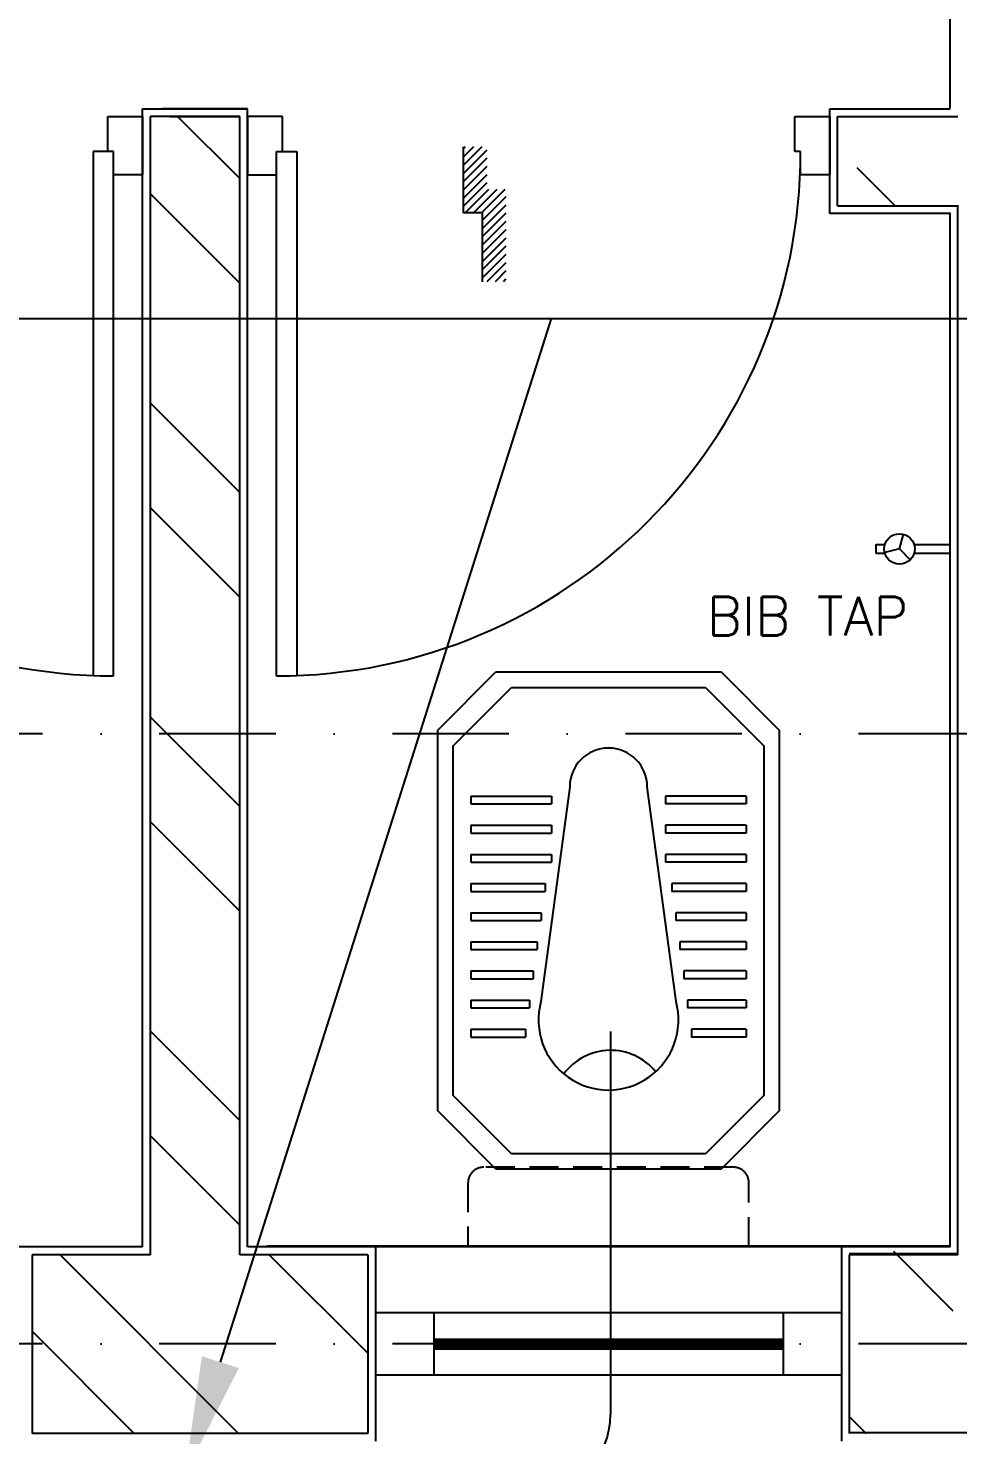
# Model space of a CAD drawing. Extents: x -437689 to -407696, y -55787 to -37037.
# Drawn here: x -433783 to -433184, y -49474 to -48569 of the extents above; entities that cross this region are included whole.
import ezdxf
from ezdxf.enums import TextEntityAlignment as Align

# ---------------------------------------------------------------- set-up
doc = ezdxf.new("R2010")
doc.units = 0
doc.header["$LTSCALE"] = 150
doc.header["$MEASUREMENT"] = 0
for name, pattern in [('DASHDOT', [1, 0.5, -0.25, 0, -0.25]), ('HIDDEN', [9.525, 6.35, -3.175]), ('HIDDEN2', [0.1875, 0.125, -0.0625])]:
    doc.linetypes.add(name, pattern=pattern)
doc.layers.get('0').update_dxf_attribs({"linetype": 'CONTINUOUS'})
for name, color, linetype in [('5MM', 6, 'CONTINUOUS'), ('DIM', 6, 'CONTINUOUS'), ('DOOR', 31, 'CONTINUOUS'), ('DR', 6, 'CONTINUOUS'), ('DROP', 64, 'CONTINUOUS'), ('GRID', 252, 'DASHDOT'), ('TOILET', 9, 'CONTINUOUS'), ('VENT', 8, 'HIDDEN'), ('WALL', 7, 'CONTINUOUS'), ('WIN-1', 56, 'CONTINUOUS')]:
    doc.layers.add(name, color=color, linetype=linetype)
doc.styles.add('ROMANS', font='romans.shx', dxfattribs={"height": 200})

# ---------------------------------------------------------------- blocks, each defined once
blk = doc.blocks.new('*X0')
at = {"color": 0}
for p, q in [((12813.4, 9935), (12788.4, 9960)), ((12820.5, 9936.7), (12795.5, 9961.7)), ((12829.3, 9936.7), (12804.3, 9961.7)), ((12838.2, 9936.7), (12813.2, 9961.7)), ((12847, 9936.7), (12822, 9961.7)), ((12855.8, 9936.7), (12830.8, 9961.7)), ((12859.3, 9942.1), (12839.7, 9961.7)), ((12859.3, 9951), (12848.5, 9961.7)), ((12859.3, 9959.8), (12857.4, 9961.7)), ((12813.4, 9926.1), (12788.4, 9951.1)), ((12734.9, 9916.2), (12714.5, 9936.6)), ((12743.8, 9916.2), (12718.8, 9941.2)), ((12752.6, 9916.2), (12727.6, 9941.2)), ((12761.4, 9916.2), (12736.4, 9941.2)), ((12770.3, 9916.2), (12745.3, 9941.2)), ((12779.1, 9916.2), (12754.1, 9941.2)), ((12788, 9916.2), (12763, 9941.2)), ((12796.8, 9916.2), (12771.8, 9941.2)), ((12805.6, 9916.2), (12780.6, 9941.2)), ((12813.4, 9917.3), (12788.4, 9942.3)), ((12726.1, 9916.2), (12714.5, 9927.8)), ((12717.3, 9916.2), (12714.5, 9918.9))]:
    blk.add_line(p, q, dxfattribs=at)

msp = doc.modelspace()

# ---------------------------------------------------------------- linework, layer by layer
for q in [(-433219.19, -48894.44), (-433231.38, -48906.22), (-433215.08, -48910.88)]:
    msp.add_line((-433221.88, -48903.85), q)
at = {"color": 9, "linetype": 'HIDDEN2'}
for p, q in [((-433328.91, -49301.77), (-433489.62, -49301.77)), ((-433499.74, -49311.89), (-433499.74, -49352.61)), ((-433318.78, -49352.61), (-433318.78, -49311.89)), ((-433499.74, -49352.61), (-433318.78, -49352.61))]:
    msp.add_line(p, q, dxfattribs=at)
for points in [[(-433231.3, -48901.18), (-433237.01, -48901.18), (-433237.01, -48906.52)], [(-433212.47, -48906.52), (-433189.26, -48906.52), (-433189.26, -48901.18), (-433212.47, -48901.18)], [(-433237.01, -48906.52), (-433231.3, -48906.52)]]:
    msp.add_lwpolyline(points)
msp.add_circle((-433221.88, -48903.85), 9.79)
for centre, start, end in [((-433489.62, -49311.89), 90, 180), ((-433328.91, -49311.89), 0, 90)]:
    msp.add_arc(centre, 10.12, start, end, dxfattribs=at)
at = {"layer": '5MM'}
msp.add_lwpolyline([(-433490.31, -48731.92), (-433490.31, -48687.61), (-433502.62, -48687.61), (-433502.62, -48645.09)], dxfattribs=at)
at = {"layer": 'DOOR', "color": 8}
for p, q in [((-433731.76, -48648.05), (-433731.76, -48625.55)), ((-433731.76, -48625.55), (-433709.26, -48625.55)), ((-433709.26, -48625.55), (-433709.26, -48663.05)), ((-433641.76, -48625.55), (-433641.76, -48663.05)), ((-433619.26, -48625.55), (-433641.76, -48625.55)), ((-433619.26, -48648.05), (-433619.26, -48625.55)), ((-433289.26, -48648.05), (-433289.26, -48625.55)), ((-433289.26, -48625.55), (-433266.76, -48625.55)), ((-433266.76, -48625.55), (-433266.76, -48663.05)), ((-433741.14, -48648.05), (-433741.14, -48985.29)), ((-433728.01, -48648.05), (-433741.14, -48648.05)), ((-433728.01, -48648.05), (-433731.76, -48648.05)), ((-433728.01, -48985.55), (-433728.01, -48648.05)), ((-433728.01, -48663.05), (-433728.01, -48648.05)), ((-433646.76, -48683.05), (-433646.76, -48645.31)), ((-433623.01, -48648.05), (-433609.89, -48648.05)), ((-433623.01, -48648.05), (-433619.26, -48648.05)), ((-433623.01, -48663.05), (-433623.01, -48648.05)), ((-433623.01, -48985.55), (-433623.01, -48648.05)), ((-433609.89, -48648.05), (-433609.89, -48985.29)), ((-433285.51, -48648.05), (-433289.26, -48648.05)), ((-433285.51, -48663.05), (-433285.51, -48648.05)), ((-433709.26, -48663.05), (-433728.01, -48663.05)), ((-433641.76, -48663.05), (-433623.01, -48663.05)), ((-433266.76, -48663.05), (-433285.51, -48663.05))]:
    msp.add_line(p, q, dxfattribs=at)
for centre, start, end in [((-433728.01, -48648.05), 180, 270), ((-433623.01, -48648.05), 270, 360)]:
    msp.add_arc(centre, 337.5, start, end, dxfattribs=at)
at = {"layer": 'DR', "linetype": 'CONTINUOUS', "ltscale": 900}
msp.add_line((-433407.96, -49214.4), (-433407.96, -49460.99), dxfattribs=at)
for points in [[(-434601.22, -49408.37), (-434275.22, -48755.53), (-433446.32, -48755.53)], [(-433659.2, -49427.24), (-433446.05, -48755.53), (-432998.57, -48755.53)]]:
    msp.add_lwpolyline(points, dxfattribs=at)
msp.add_arc((-433457.96, -49460.99), 50, 270, 360, dxfattribs=at)
msp.add_solid([(-433647.29, -49431.02), (-433681.89, -49498.73), (-433671.12, -49423.46)], dxfattribs=at)
at = {"layer": 'GRID'}
msp.add_line((-432722.96, -49022.83), (-436475.27, -49022.83), dxfattribs=at)
at = {"layer": 'GRID', "color": 9}
msp.add_line((-432722.96, -49415.33), (-436475.27, -49415.33), dxfattribs=at)
at = {"layer": 'TOILET'}
for p, q in [((-433519.26, -49020.55), (-433481.76, -48983.05)), ((-433481.76, -48983.05), (-433336.76, -48983.05)), ((-433336.76, -48983.05), (-433299.26, -49020.55)), ((-433509.26, -49030.55), (-433471.76, -48993.05)), ((-433471.76, -48993.05), (-433346.76, -48993.05)), ((-433346.76, -48993.05), (-433309.26, -49030.55)), ((-433519.26, -49265.55), (-433519.26, -49020.55)), ((-433299.26, -49020.55), (-433299.26, -49265.55)), ((-433509.26, -49255.55), (-433509.26, -49030.55)), ((-433309.26, -49030.55), (-433309.26, -49255.55)), ((-433434.26, -49057.02), (-433452.74, -49195.17)), ((-433365.78, -49195.17), (-433384.26, -49057.02)), ((-433497.99, -49062.99), (-433446.02, -49062.99)), ((-433497.99, -49062.99), (-433497.99, -49067.99)), ((-433497.99, -49067.99), (-433446.02, -49067.99)), ((-433446.02, -49062.99), (-433446.02, -49067.99)), ((-433320.53, -49062.99), (-433372.5, -49062.99)), ((-433372.5, -49062.99), (-433372.5, -49067.99)), ((-433320.53, -49067.99), (-433372.5, -49067.99)), ((-433320.53, -49062.99), (-433320.53, -49067.99)), ((-433497.99, -49081.74), (-433497.99, -49086.74)), ((-433497.99, -49081.74), (-433446.02, -49081.74)), ((-433497.99, -49086.74), (-433446.02, -49086.74)), ((-433446.02, -49081.74), (-433446.02, -49086.74)), ((-433320.53, -49081.74), (-433372.5, -49081.74)), ((-433372.5, -49081.74), (-433372.5, -49086.74)), ((-433320.53, -49086.74), (-433372.5, -49086.74)), ((-433320.53, -49081.74), (-433320.53, -49086.74)), ((-433497.99, -49100.49), (-433497.99, -49105.49)), ((-433497.99, -49100.49), (-433446.02, -49100.49)), ((-433497.99, -49100.49), (-433497.99, -49105.49)), ((-433497.99, -49100.49), (-433446.02, -49100.49)), ((-433446.02, -49100.49), (-433446.02, -49105.49)), ((-433446.02, -49100.49), (-433446.02, -49105.49)), ((-433320.53, -49100.49), (-433372.5, -49100.49)), ((-433320.53, -49100.49), (-433372.5, -49100.49)), ((-433372.5, -49100.49), (-433372.5, -49105.49)), ((-433372.5, -49100.49), (-433372.5, -49105.49)), ((-433320.53, -49100.49), (-433320.53, -49105.49)), ((-433320.53, -49100.49), (-433320.53, -49105.49)), ((-433497.99, -49105.49), (-433446.02, -49105.49)), ((-433497.99, -49105.49), (-433446.02, -49105.49)), ((-433320.53, -49105.49), (-433372.5, -49105.49)), ((-433320.53, -49105.49), (-433372.5, -49105.49)), ((-433497.99, -49119.24), (-433497.99, -49124.24)), ((-433497.99, -49119.24), (-433450.15, -49119.24)), ((-433450.15, -49119.24), (-433450.15, -49124.24)), ((-433320.53, -49119.24), (-433368.37, -49119.24)), ((-433368.37, -49119.24), (-433368.37, -49124.24)), ((-433320.53, -49119.24), (-433320.53, -49124.24)), ((-433497.99, -49124.24), (-433450.15, -49124.24)), ((-433320.53, -49124.24), (-433368.37, -49124.24)), ((-433497.99, -49137.99), (-433497.99, -49142.99)), ((-433497.99, -49137.99), (-433497.99, -49142.99)), ((-433497.99, -49137.99), (-433452.66, -49137.99)), ((-433497.99, -49137.99), (-433452.66, -49137.99)), ((-433452.66, -49137.99), (-433452.66, -49142.99)), ((-433452.66, -49137.99), (-433452.66, -49142.99)), ((-433320.53, -49137.99), (-433365.86, -49137.99)), ((-433320.53, -49137.99), (-433365.86, -49137.99)), ((-433365.86, -49137.99), (-433365.86, -49142.99)), ((-433365.86, -49137.99), (-433365.86, -49142.99)), ((-433320.53, -49137.99), (-433320.53, -49142.99)), ((-433320.53, -49137.99), (-433320.53, -49142.99)), ((-433497.99, -49142.99), (-433452.66, -49142.99)), ((-433497.99, -49142.99), (-433452.66, -49142.99)), ((-433320.53, -49142.99), (-433365.86, -49142.99)), ((-433320.53, -49142.99), (-433365.86, -49142.99)), ((-433497.99, -49156.74), (-433497.99, -49161.74)), ((-433497.99, -49156.74), (-433455.17, -49156.74)), ((-433455.17, -49156.74), (-433455.17, -49161.74)), ((-433320.53, -49156.74), (-433363.36, -49156.74)), ((-433363.36, -49156.74), (-433363.36, -49161.74)), ((-433320.53, -49156.74), (-433320.53, -49161.74)), ((-433497.99, -49161.74), (-433455.17, -49161.74)), ((-433320.53, -49161.74), (-433363.36, -49161.74)), ((-433497.99, -49175.49), (-433497.99, -49180.49)), ((-433497.99, -49175.49), (-433497.99, -49180.49)), ((-433497.99, -49175.49), (-433457.68, -49175.49)), ((-433497.99, -49175.49), (-433457.68, -49175.49)), ((-433457.68, -49175.49), (-433457.68, -49180.49)), ((-433457.68, -49175.49), (-433457.68, -49180.49)), ((-433360.85, -49175.49), (-433360.85, -49180.49)), ((-433320.53, -49175.49), (-433360.85, -49175.49)), ((-433360.85, -49175.49), (-433360.85, -49180.49)), ((-433320.53, -49175.49), (-433360.85, -49175.49)), ((-433320.53, -49175.49), (-433320.53, -49180.49)), ((-433320.53, -49175.49), (-433320.53, -49180.49)), ((-433497.99, -49180.49), (-433457.68, -49180.49)), ((-433497.99, -49180.49), (-433457.68, -49180.49)), ((-433320.53, -49180.49), (-433360.85, -49180.49)), ((-433320.53, -49180.49), (-433360.85, -49180.49)), ((-433497.99, -49194.24), (-433497.99, -49199.24)), ((-433497.99, -49194.24), (-433460.19, -49194.24)), ((-433460.19, -49194.24), (-433460.19, -49199.24)), ((-433358.34, -49194.24), (-433358.34, -49199.24)), ((-433320.53, -49194.24), (-433358.34, -49194.24)), ((-433320.53, -49194.24), (-433320.53, -49199.24)), ((-433497.99, -49199.24), (-433460.19, -49199.24)), ((-433320.53, -49199.24), (-433358.34, -49199.24)), ((-433497.99, -49212.99), (-433462.69, -49212.99)), ((-433497.99, -49212.99), (-433462.69, -49212.99)), ((-433497.99, -49212.99), (-433497.99, -49217.99)), ((-433497.99, -49212.99), (-433497.99, -49217.99)), ((-433462.69, -49212.99), (-433462.69, -49217.99)), ((-433462.69, -49212.99), (-433462.69, -49217.99)), ((-433320.53, -49212.99), (-433355.83, -49212.99)), ((-433320.53, -49212.99), (-433355.83, -49212.99)), ((-433355.83, -49212.99), (-433355.83, -49217.99)), ((-433355.83, -49212.99), (-433355.83, -49217.99)), ((-433320.53, -49212.99), (-433320.53, -49217.99)), ((-433320.53, -49212.99), (-433320.53, -49217.99)), ((-433497.99, -49217.99), (-433462.69, -49217.99)), ((-433497.99, -49217.99), (-433462.69, -49217.99)), ((-433320.53, -49217.99), (-433355.83, -49217.99)), ((-433320.53, -49217.99), (-433355.83, -49217.99)), ((-433471.76, -49293.05), (-433509.26, -49255.55)), ((-433309.26, -49255.55), (-433346.76, -49293.05)), ((-433481.76, -49303.05), (-433519.26, -49265.55)), ((-433299.26, -49265.55), (-433336.76, -49303.05)), ((-433346.76, -49293.05), (-433471.76, -49293.05)), ((-433336.76, -49303.05), (-433481.76, -49303.05))]:
    msp.add_line(p, q, dxfattribs=at)
for centre, radius, start, end in [((-433409.26, -49057.02), 25, 0, 180), ((-433409.26, -49207.02), 45.07, 164.76191, 15.23809), ((-433407.96, -49264.04), 37.51, 39.22632, 143.3943)]:
    msp.add_arc(centre, radius, start, end, dxfattribs=at)
at = {"layer": 'VENT', "const_width": 7.5}
msp.add_lwpolyline([(-433296.76, -49415.55), (-433521.76, -49415.55)], dxfattribs=at)
at = {"layer": 'WALL', "color": 9}
for p, q in [((-433189.26, -48620.11), (-433189.26, -47585.11)), ((-433709.26, -49353.05), (-433709.26, -48620.55)), ((-433641.76, -48620.55), (-433691.76, -48620.55)), ((-433641.76, -49353.05), (-433641.76, -48620.55)), ((-433266.76, -48688.05), (-433266.76, -48620.55)), ((-433189.26, -49353.05), (-433189.26, -48688.05)), ((-433709.26, -49353.05), (-434161.76, -49353.05)), ((-433189.26, -49353.05), (-433641.76, -49353.05))]:
    msp.add_line(p, q, dxfattribs=at)
at = {"layer": 'WALL', "color": 9, "linetype": 'DASHDOT', "ltscale": 900}
for p, q in [((-433709.26, -48620.55), (-433641.76, -48620.55)), ((-433691.76, -48620.55), (-433696.76, -48620.55)), ((-433686.74, -48625.55), (-433646.76, -48665.52)), ((-433249.26, -48658.47), (-433225.12, -48682.61)), ((-433704.26, -48675.37), (-433646.76, -48732.87)), ((-433189.26, -48688.05), (-433266.63, -48688.05)), ((-433704.26, -48810.08), (-433646.76, -48867.58)), ((-433704.26, -48877.43), (-433646.76, -48934.93)), ((-433704.26, -49012.13), (-433646.76, -49069.63)), ((-433704.26, -49079.48), (-433646.76, -49136.98)), ((-433704.26, -49214.19), (-433646.76, -49271.69)), ((-433704.26, -49281.54), (-433646.76, -49339.04)), ((-433762.46, -49358.05), (-433647.46, -49473.05)), ((-433627.75, -49358.05), (-433564.26, -49421.54)), ((-433559.26, -49353.05), (-433559.26, -49478.05)), ((-433259.26, -49353.05), (-433259.26, -49478.05)), ((-433225.83, -49355.86), (-433187.55, -49394.14)), ((-433780.51, -49407.35), (-433714.81, -49473.05)), ((-433254.26, -49462.13), (-433243.35, -49473.05))]:
    msp.add_line(p, q, dxfattribs=at)
at = {"layer": 'WALL', "color": 9, "linetype": 'CONTINUOUS'}
msp.add_line((-433266.76, -48620.55), (-433189.26, -48620.55), dxfattribs=at)
at = {"layer": 'WALL'}
for p, q in [((-433704.26, -49358.05), (-433704.26, -48625.55)), ((-433704.26, -49358.05), (-433704.26, -48625.55)), ((-433704.26, -49358.05), (-433704.26, -48625.55)), ((-433646.76, -48625.55), (-433704.26, -48625.55)), ((-433646.76, -49358.05), (-433646.76, -48625.55)), ((-433646.76, -49358.05), (-433646.76, -48625.55)), ((-433261.76, -48683.05), (-433261.76, -48625.55)), ((-433189.26, -49352.61), (-433189.26, -48687.61)), ((-433184.26, -49357.61), (-433184.26, -48682.61)), ((-433184.26, -49358.05), (-433184.26, -48683.05)), ((-433704.26, -49358.05), (-433780.51, -49358.05)), ((-433564.26, -49358.05), (-433646.76, -49358.05)), ((-433189.26, -49352.61), (-433629.26, -49352.61)), ((-433184.26, -49357.61), (-433254.26, -49357.61)), ((-433184.26, -49358.05), (-433254.26, -49358.05)), ((-433564.26, -49473.05), (-433780.51, -49473.05)), ((-433069.26, -49472.61), (-433254.26, -49472.61))]:
    msp.add_line(p, q, dxfattribs=at)
at = {"layer": 'WALL', "linetype": 'CONTINUOUS'}
for p, q in [((-433691.76, -48625.55), (-433646.76, -48625.55)), ((-433261.76, -48625.55), (-433184.26, -48625.55)), ((-433261.76, -48683.05), (-433184.26, -48683.05))]:
    msp.add_line(p, q, dxfattribs=at)
at = {"layer": 'WALL', "linetype": 'DASHDOT', "ltscale": 900}
for p, q in [((-433780.51, -49358.05), (-433780.51, -49473.05)), ((-433564.26, -49358.05), (-433564.26, -49473.05)), ((-433254.26, -49358.05), (-433254.26, -49473.05))]:
    msp.add_line(p, q, dxfattribs=at)
at = {"layer": 'WALL', "linetype": 'CONTINUOUS', "ltscale": 900}
for p, q in [((-433559.26, -49355.44), (-433559.26, -49473.05)), ((-433259.26, -49355.44), (-433259.26, -49473.05)), ((-433521.76, -49395.55), (-433521.76, -49435.55)), ((-433296.76, -49395.55), (-433296.76, -49435.55))]:
    msp.add_line(p, q, dxfattribs=at)
at = {"layer": 'WIN-1'}
for p, q in [((-433259.26, -49395.55), (-433559.26, -49395.55)), ((-433259.26, -49435.55), (-433559.26, -49435.55))]:
    msp.add_line(p, q, dxfattribs=at)

# ---------------------------------------------------------------- block references
at = {"layer": 'DROP', "xscale": 0.5999999999985448, "yscale": 0.5999999999767169, "zscale": 0.6, "rotation": 90}
msp.add_blockref('*X0', (-427525.59, -56360.64), dxfattribs=at)

# ---------------------------------------------------------------- texts
at = {"layer": 'DIM', "color": 7, "style": 'ROMANS'}
msp.add_text('BIB TAP', height=25, rotation=360, dxfattribs=at).set_placement((-433216.19, -48947.14), align=Align.MIDDLE_RIGHT)

doc.saveas('drawing.dxf')
